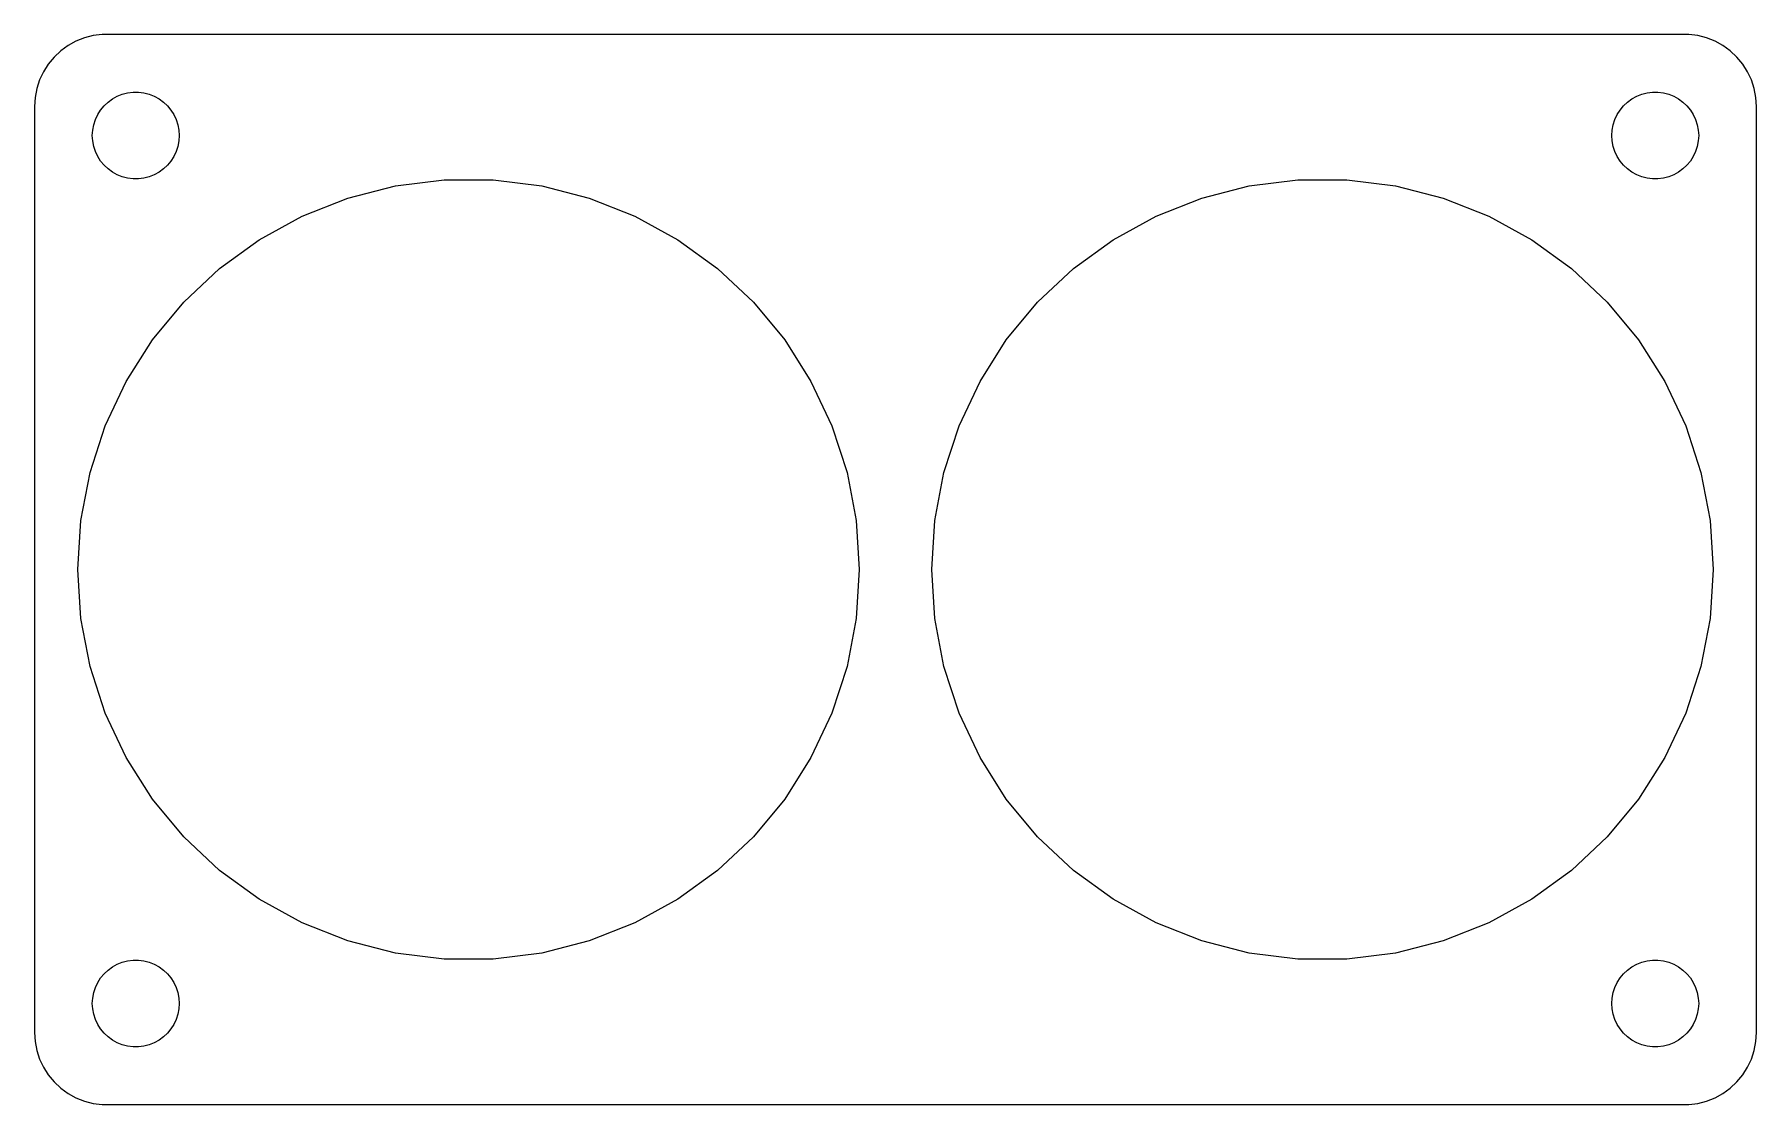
# Model space of a CAD drawing. Header units: metres. Extents: x -60 to 60, y -37 to 37.
import ezdxf

# ---------------------------------------------------------------- set-up
doc = ezdxf.new("R2010")
doc.units = ezdxf.units.M

msp = doc.modelspace()

# ---------------------------------------------------------------- linework, layer by layer
for p, q in [((-55.4369, 36.9114), (-56.0451, 36.7553)), ((-54.8139, 36.9901), (-55.4369, 36.9114)), ((54.8139, 36.9901), (-54.8139, 36.9901)), ((55.4369, 36.9114), (54.8139, 36.9901)), ((56.0451, 36.7553), (55.4369, 36.9114)), ((-57.6871, 35.8526), (-58.1448, 35.4227)), ((-57.1791, 36.2216), (-57.6871, 35.8526)), ((-56.6289, 36.5241), (-57.1791, 36.2216)), ((-56.0451, 36.7553), (-56.6289, 36.5241)), ((56.6289, 36.5241), (56.0451, 36.7553)), ((57.1791, 36.2216), (56.6289, 36.5241)), ((57.6871, 35.8526), (57.1791, 36.2216)), ((58.1448, 35.4227), (57.6871, 35.8526)), ((-58.5451, 34.9389), (-58.8815, 34.4088)), ((-58.1448, 35.4227), (-58.5451, 34.9389)), ((58.5451, 34.9389), (58.1448, 35.4227)), ((58.8815, 34.4088), (58.5451, 34.9389)), ((-59.1489, 33.8406), (-59.3429, 33.2434)), ((-58.8815, 34.4088), (-59.1489, 33.8406)), ((59.1489, 33.8406), (58.8815, 34.4088)), ((59.3429, 33.2434), (59.1489, 33.8406)), ((-59.4606, 32.6267), (-59.5, 32)), ((-59.3429, 33.2434), (-59.4606, 32.6267)), ((-54.6869, 32.0536), (-54.4123, 32.3115)), ((-54.4123, 32.3115), (-54.1075, 32.533)), ((-54.1075, 32.533), (-53.7773, 32.7145)), ((-53.7773, 32.7145), (-53.427, 32.8532)), ((-53.427, 32.8532), (-53.0621, 32.9469)), ((-53.0621, 32.9469), (-52.6884, 32.9941)), ((-52.6884, 32.9941), (-52.3116, 32.9941)), ((-52.3116, 32.9941), (-51.9379, 32.9469)), ((-51.9379, 32.9469), (-51.5729, 32.8532)), ((-51.5729, 32.8532), (-51.2227, 32.7145)), ((-51.2227, 32.7145), (-50.8925, 32.533)), ((-50.8925, 32.533), (-50.5877, 32.3115)), ((-50.5877, 32.3115), (-50.3131, 32.0536)), ((50.3131, 32.0536), (50.5877, 32.3115)), ((50.5877, 32.3115), (50.8925, 32.533)), ((50.8925, 32.533), (51.2227, 32.7145)), ((51.2227, 32.7145), (51.5729, 32.8532)), ((51.5729, 32.8532), (51.9379, 32.9469)), ((51.9379, 32.9469), (52.3116, 32.9941)), ((52.3116, 32.9941), (52.6884, 32.9941)), ((52.6884, 32.9941), (53.0621, 32.9469)), ((53.0621, 32.9469), (53.427, 32.8532)), ((53.427, 32.8532), (53.7773, 32.7145)), ((53.7773, 32.7145), (54.1075, 32.533)), ((54.1075, 32.533), (54.4123, 32.3115)), ((54.4123, 32.3115), (54.6869, 32.0536)), ((59.4606, 32.6267), (59.3429, 33.2434)), ((59.5, 32), (59.4606, 32.6267)), ((-59.5, 32), (-59.5, -32)), ((-55.4057, 30.7461), (-55.2893, 31.1044)), ((-55.2893, 31.1044), (-55.1289, 31.4453)), ((-55.1289, 31.4453), (-54.927, 31.7634)), ((-54.927, 31.7634), (-54.6869, 32.0536)), ((-50.3131, 32.0536), (-50.0729, 31.7634)), ((-50.0729, 31.7634), (-49.8711, 31.4453)), ((-49.8711, 31.4453), (-49.7107, 31.1044)), ((-49.7107, 31.1044), (-49.5942, 30.7461)), ((49.5942, 30.7461), (49.7107, 31.1044)), ((49.7107, 31.1044), (49.8711, 31.4453)), ((49.8711, 31.4453), (50.0729, 31.7634)), ((50.0729, 31.7634), (50.3131, 32.0536)), ((54.6869, 32.0536), (54.927, 31.7634)), ((54.927, 31.7634), (55.1289, 31.4453)), ((55.1289, 31.4453), (55.2893, 31.1044)), ((55.2893, 31.1044), (55.4057, 30.7461)), ((59.5, -32), (59.5, 32)), ((-55.5, 30), (-55.4763, 30.376)), ((-55.4763, 29.624), (-55.5, 30)), ((-55.4763, 30.376), (-55.4057, 30.7461)), ((-49.5942, 30.7461), (-49.5237, 30.376)), ((-49.5237, 30.376), (-49.5, 30)), ((-49.5, 30), (-49.5237, 29.624)), ((49.5, 30), (49.5237, 30.376)), ((49.5237, 29.624), (49.5, 30)), ((49.5237, 30.376), (49.5942, 30.7461)), ((55.4057, 30.7461), (55.4763, 30.376)), ((55.4763, 30.376), (55.5, 30)), ((55.5, 30), (55.4763, 29.624)), ((-55.4057, 29.2539), (-55.4763, 29.624)), ((-55.2893, 28.8956), (-55.4057, 29.2539)), ((-55.1289, 28.5547), (-55.2893, 28.8956)), ((-49.7107, 28.8956), (-49.8711, 28.5547)), ((-49.5942, 29.2539), (-49.7107, 28.8956)), ((-49.5237, 29.624), (-49.5942, 29.2539)), ((49.5942, 29.2539), (49.5237, 29.624)), ((49.7107, 28.8956), (49.5942, 29.2539)), ((49.8711, 28.5547), (49.7107, 28.8956)), ((55.2893, 28.8956), (55.1289, 28.5547)), ((55.4057, 29.2539), (55.2893, 28.8956)), ((55.4763, 29.624), (55.4057, 29.2539)), ((-54.927, 28.2366), (-55.1289, 28.5547)), ((-54.6869, 27.9464), (-54.927, 28.2366)), ((-54.4123, 27.6884), (-54.6869, 27.9464)), ((-54.1075, 27.467), (-54.4123, 27.6884)), ((-53.7773, 27.2855), (-54.1075, 27.467)), ((-50.8925, 27.467), (-51.2227, 27.2855)), ((-50.5877, 27.6884), (-50.8925, 27.467)), ((-50.3131, 27.9464), (-50.5877, 27.6884)), ((-50.0729, 28.2366), (-50.3131, 27.9464)), ((-49.8711, 28.5547), (-50.0729, 28.2366)), ((50.0729, 28.2366), (49.8711, 28.5547)), ((50.3131, 27.9464), (50.0729, 28.2366)), ((50.5877, 27.6884), (50.3131, 27.9464)), ((50.8925, 27.467), (50.5877, 27.6884)), ((51.2227, 27.2855), (50.8925, 27.467)), ((54.1075, 27.467), (53.7773, 27.2855)), ((54.4123, 27.6884), (54.1075, 27.467)), ((54.6869, 27.9464), (54.4123, 27.6884)), ((54.927, 28.2366), (54.6869, 27.9464)), ((55.1289, 28.5547), (54.927, 28.2366)), ((-53.427, 27.1468), (-53.7773, 27.2855)), ((-53.0621, 27.0531), (-53.427, 27.1468)), ((-52.6884, 27.0059), (-53.0621, 27.0531)), ((-52.3116, 27.0059), (-52.6884, 27.0059)), ((-51.9379, 27.0531), (-52.3116, 27.0059)), ((-51.5729, 27.1468), (-51.9379, 27.0531)), ((-51.2227, 27.2855), (-51.5729, 27.1468)), ((-37.8435, 25.6785), (-34.5593, 26.5217)), ((-34.5593, 26.5217), (-31.1953, 26.9467)), ((-31.1953, 26.9467), (-27.8046, 26.9467)), ((-27.8046, 26.9467), (-24.4407, 26.5217)), ((-24.4407, 26.5217), (-21.1565, 25.6785)), ((21.1565, 25.6785), (24.4407, 26.5217)), ((24.4407, 26.5217), (27.8046, 26.9467)), ((27.8046, 26.9467), (31.1953, 26.9467)), ((31.1953, 26.9467), (34.5593, 26.5217)), ((34.5593, 26.5217), (37.8435, 25.6785)), ((51.5729, 27.1468), (51.2227, 27.2855)), ((51.9379, 27.0531), (51.5729, 27.1468)), ((52.3116, 27.0059), (51.9379, 27.0531)), ((52.6884, 27.0059), (52.3116, 27.0059)), ((53.0621, 27.0531), (52.6884, 27.0059)), ((53.427, 27.1468), (53.0621, 27.0531)), ((53.7773, 27.2855), (53.427, 27.1468)), ((-40.996, 24.4303), (-37.8435, 25.6785)), ((-21.1565, 25.6785), (-18.004, 24.4303)), ((18.004, 24.4303), (21.1565, 25.6785)), ((37.8435, 25.6785), (40.996, 24.4303)), ((-43.9673, 22.7968), (-40.996, 24.4303)), ((-18.004, 24.4303), (-15.0327, 22.7968)), ((15.0327, 22.7968), (18.004, 24.4303)), ((40.996, 24.4303), (43.9673, 22.7968)), ((-46.7104, 20.8038), (-43.9673, 22.7968)), ((-15.0327, 22.7968), (-12.2896, 20.8038)), ((12.2896, 20.8038), (15.0327, 22.7968)), ((43.9673, 22.7968), (46.7104, 20.8038)), ((-49.1821, 18.4828), (-46.7104, 20.8038)), ((-12.2896, 20.8038), (-9.81784, 18.4828)), ((9.81784, 18.4828), (12.2896, 20.8038)), ((46.7104, 20.8038), (49.1821, 18.4828)), ((-51.3435, 15.8702), (-49.1821, 18.4828)), ((-9.81784, 18.4828), (-7.65654, 15.8702)), ((7.65654, 15.8702), (9.81784, 18.4828)), ((49.1821, 18.4828), (51.3435, 15.8702)), ((-53.1603, 13.0073), (-51.3435, 15.8702)), ((-7.65654, 15.8702), (-5.83971, 13.0073)), ((5.83971, 13.0073), (7.65654, 15.8702)), ((51.3435, 15.8702), (53.1603, 13.0073)), ((-54.604, 9.93936), (-53.1603, 13.0073)), ((-5.83971, 13.0073), (-4.39603, 9.93936)), ((4.39603, 9.93936), (5.83971, 13.0073)), ((53.1603, 13.0073), (54.604, 9.93936)), ((-55.6517, 6.71461), (-54.604, 9.93936)), ((-4.39603, 9.93936), (-3.34825, 6.71461)), ((3.34825, 6.71461), (4.39603, 9.93936)), ((54.604, 9.93936), (55.6517, 6.71461)), ((-56.2871, 3.38399), (-55.6517, 6.71461)), ((-3.34825, 6.71461), (-2.71289, 3.38399)), ((2.71289, 3.38399), (3.34825, 6.71461)), ((55.6517, 6.71461), (56.2871, 3.38399)), ((-56.5, 0), (-56.2871, 3.38399)), ((-2.71289, 3.38399), (-2.5, 0)), ((2.5, 0), (2.71289, 3.38399)), ((56.2871, 3.38399), (56.5, 0)), ((-56.2871, -3.38399), (-56.5, 0)), ((-2.5, 0), (-2.71289, -3.38399)), ((2.71289, -3.38399), (2.5, 0)), ((56.5, 0), (56.2871, -3.38399)), ((-55.6517, -6.71461), (-56.2871, -3.38399)), ((-2.71289, -3.38399), (-3.34825, -6.71461)), ((3.34825, -6.71461), (2.71289, -3.38399)), ((56.2871, -3.38399), (55.6517, -6.71461)), ((-54.604, -9.93936), (-55.6517, -6.71461)), ((-3.34825, -6.71461), (-4.39603, -9.93936)), ((4.39603, -9.93936), (3.34825, -6.71461)), ((55.6517, -6.71461), (54.604, -9.93936)), ((-53.1603, -13.0073), (-54.604, -9.93936)), ((-4.39603, -9.93936), (-5.83971, -13.0073)), ((5.83971, -13.0073), (4.39603, -9.93936)), ((54.604, -9.93936), (53.1603, -13.0073)), ((-51.3435, -15.8702), (-53.1603, -13.0073)), ((-5.83971, -13.0073), (-7.65654, -15.8702)), ((7.65654, -15.8702), (5.83971, -13.0073)), ((53.1603, -13.0073), (51.3435, -15.8702)), ((-49.1821, -18.4828), (-51.3435, -15.8702)), ((-7.65654, -15.8702), (-9.81784, -18.4828)), ((9.81784, -18.4828), (7.65654, -15.8702)), ((51.3435, -15.8702), (49.1821, -18.4828)), ((-46.7104, -20.8038), (-49.1821, -18.4828)), ((-9.81784, -18.4828), (-12.2896, -20.8038)), ((12.2896, -20.8038), (9.81784, -18.4828)), ((49.1821, -18.4828), (46.7104, -20.8038)), ((-43.9673, -22.7968), (-46.7104, -20.8038)), ((-12.2896, -20.8038), (-15.0327, -22.7968)), ((15.0327, -22.7968), (12.2896, -20.8038)), ((46.7104, -20.8038), (43.9673, -22.7968)), ((-40.996, -24.4303), (-43.9673, -22.7968)), ((-15.0327, -22.7968), (-18.004, -24.4303)), ((18.004, -24.4303), (15.0327, -22.7968)), ((43.9673, -22.7968), (40.996, -24.4303)), ((-37.8435, -25.6785), (-40.996, -24.4303)), ((-18.004, -24.4303), (-21.1565, -25.6785)), ((21.1565, -25.6785), (18.004, -24.4303)), ((40.996, -24.4303), (37.8435, -25.6785)), ((-34.5593, -26.5217), (-37.8435, -25.6785)), ((-21.1565, -25.6785), (-24.4407, -26.5217)), ((24.4407, -26.5217), (21.1565, -25.6785)), ((37.8435, -25.6785), (34.5593, -26.5217)), ((-54.1075, -27.467), (-53.7773, -27.2855)), ((-53.7773, -27.2855), (-53.427, -27.1468)), ((-53.427, -27.1468), (-53.0621, -27.0531)), ((-53.0621, -27.0531), (-52.6884, -27.0059)), ((-52.6884, -27.0059), (-52.3116, -27.0059)), ((-52.3116, -27.0059), (-51.9379, -27.0531)), ((-51.9379, -27.0531), (-51.5729, -27.1468)), ((-51.5729, -27.1468), (-51.2227, -27.2855)), ((-51.2227, -27.2855), (-50.8925, -27.467)), ((-31.1953, -26.9467), (-34.5593, -26.5217)), ((-27.8046, -26.9467), (-31.1953, -26.9467)), ((-24.4407, -26.5217), (-27.8046, -26.9467)), ((27.8046, -26.9467), (24.4407, -26.5217)), ((31.1953, -26.9467), (27.8046, -26.9467)), ((34.5593, -26.5217), (31.1953, -26.9467)), ((50.8925, -27.467), (51.2227, -27.2855)), ((51.2227, -27.2855), (51.5729, -27.1468)), ((51.5729, -27.1468), (51.9379, -27.0531)), ((51.9379, -27.0531), (52.3116, -27.0059)), ((52.3116, -27.0059), (52.6884, -27.0059)), ((52.6884, -27.0059), (53.0621, -27.0531)), ((53.0621, -27.0531), (53.427, -27.1468)), ((53.427, -27.1468), (53.7773, -27.2855)), ((53.7773, -27.2855), (54.1075, -27.467)), ((-55.2893, -28.8956), (-55.1289, -28.5547)), ((-55.1289, -28.5547), (-54.927, -28.2366)), ((-54.927, -28.2366), (-54.6869, -27.9464)), ((-54.6869, -27.9464), (-54.4123, -27.6884)), ((-54.4123, -27.6884), (-54.1075, -27.467)), ((-50.8925, -27.467), (-50.5877, -27.6884)), ((-50.5877, -27.6884), (-50.3131, -27.9464)), ((-50.3131, -27.9464), (-50.0729, -28.2366)), ((-50.0729, -28.2366), (-49.8711, -28.5547)), ((-49.8711, -28.5547), (-49.7107, -28.8956)), ((49.7107, -28.8956), (49.8711, -28.5547)), ((49.8711, -28.5547), (50.0729, -28.2366)), ((50.0729, -28.2366), (50.3131, -27.9464)), ((50.3131, -27.9464), (50.5877, -27.6884)), ((50.5877, -27.6884), (50.8925, -27.467)), ((54.1075, -27.467), (54.4123, -27.6884)), ((54.4123, -27.6884), (54.6869, -27.9464)), ((54.6869, -27.9464), (54.927, -28.2366)), ((54.927, -28.2366), (55.1289, -28.5547)), ((55.1289, -28.5547), (55.2893, -28.8956)), ((-55.5, -30), (-55.4763, -29.624)), ((-55.4763, -29.624), (-55.4057, -29.2539)), ((-55.4057, -29.2539), (-55.2893, -28.8956)), ((-49.7107, -28.8956), (-49.5942, -29.2539)), ((-49.5942, -29.2539), (-49.5237, -29.624)), ((-49.5237, -29.624), (-49.5, -30)), ((49.5, -30), (49.5237, -29.624)), ((49.5237, -29.624), (49.5942, -29.2539)), ((49.5942, -29.2539), (49.7107, -28.8956)), ((55.2893, -28.8956), (55.4057, -29.2539)), ((55.4057, -29.2539), (55.4763, -29.624)), ((55.4763, -29.624), (55.5, -30)), ((-55.4763, -30.376), (-55.5, -30)), ((-55.4057, -30.7461), (-55.4763, -30.376)), ((-55.2893, -31.1044), (-55.4057, -30.7461)), ((-49.5942, -30.7461), (-49.7107, -31.1044)), ((-49.5237, -30.376), (-49.5942, -30.7461)), ((-49.5, -30), (-49.5237, -30.376)), ((49.5237, -30.376), (49.5, -30)), ((49.5942, -30.7461), (49.5237, -30.376)), ((49.7107, -31.1044), (49.5942, -30.7461)), ((55.4057, -30.7461), (55.2893, -31.1044)), ((55.4763, -30.376), (55.4057, -30.7461)), ((55.5, -30), (55.4763, -30.376)), ((-59.5, -32), (-59.4606, -32.6267)), ((-55.1289, -31.4453), (-55.2893, -31.1044)), ((-54.927, -31.7634), (-55.1289, -31.4453)), ((-54.6869, -32.0536), (-54.927, -31.7634)), ((-54.4123, -32.3115), (-54.6869, -32.0536)), ((-50.3131, -32.0536), (-50.5877, -32.3115)), ((-50.0729, -31.7634), (-50.3131, -32.0536)), ((-49.8711, -31.4453), (-50.0729, -31.7634)), ((-49.7107, -31.1044), (-49.8711, -31.4453)), ((49.8711, -31.4453), (49.7107, -31.1044)), ((50.0729, -31.7634), (49.8711, -31.4453)), ((50.3131, -32.0536), (50.0729, -31.7634)), ((50.5877, -32.3115), (50.3131, -32.0536)), ((54.6869, -32.0536), (54.4123, -32.3115)), ((54.927, -31.7634), (54.6869, -32.0536)), ((55.1289, -31.4453), (54.927, -31.7634)), ((55.2893, -31.1044), (55.1289, -31.4453)), ((59.4606, -32.6267), (59.5, -32)), ((-59.4606, -32.6267), (-59.3429, -33.2434)), ((-59.3429, -33.2434), (-59.1489, -33.8406)), ((-54.1075, -32.533), (-54.4123, -32.3115)), ((-53.7773, -32.7145), (-54.1075, -32.533)), ((-53.427, -32.8532), (-53.7773, -32.7145)), ((-53.0621, -32.9469), (-53.427, -32.8532)), ((-52.6884, -32.9941), (-53.0621, -32.9469)), ((-52.3116, -32.9941), (-52.6884, -32.9941)), ((-51.9379, -32.9469), (-52.3116, -32.9941)), ((-51.5729, -32.8532), (-51.9379, -32.9469)), ((-51.2227, -32.7145), (-51.5729, -32.8532)), ((-50.8925, -32.533), (-51.2227, -32.7145)), ((-50.5877, -32.3115), (-50.8925, -32.533)), ((50.8925, -32.533), (50.5877, -32.3115)), ((51.2227, -32.7145), (50.8925, -32.533)), ((51.5729, -32.8532), (51.2227, -32.7145)), ((51.9379, -32.9469), (51.5729, -32.8532)), ((52.3116, -32.9941), (51.9379, -32.9469)), ((52.6884, -32.9941), (52.3116, -32.9941)), ((53.0621, -32.9469), (52.6884, -32.9941)), ((53.427, -32.8532), (53.0621, -32.9469)), ((53.7773, -32.7145), (53.427, -32.8532)), ((54.1075, -32.533), (53.7773, -32.7145)), ((54.4123, -32.3115), (54.1075, -32.533)), ((59.1489, -33.8406), (59.3429, -33.2434)), ((59.3429, -33.2434), (59.4606, -32.6267)), ((-59.1489, -33.8406), (-58.8815, -34.4088)), ((-58.8815, -34.4088), (-58.5451, -34.9389)), ((58.5451, -34.9389), (58.8815, -34.4088)), ((58.8815, -34.4088), (59.1489, -33.8406)), ((-58.5451, -34.9389), (-58.1448, -35.4227)), ((-58.1448, -35.4227), (-57.6871, -35.8526)), ((57.6871, -35.8526), (58.1448, -35.4227)), ((58.1448, -35.4227), (58.5451, -34.9389)), ((-57.6871, -35.8526), (-57.1791, -36.2216)), ((-57.1791, -36.2216), (-56.6289, -36.5241)), ((-56.6289, -36.5241), (-56.0451, -36.7553)), ((-56.0451, -36.7553), (-55.4369, -36.9114)), ((55.4369, -36.9114), (56.0451, -36.7553)), ((56.0451, -36.7553), (56.6289, -36.5241)), ((56.6289, -36.5241), (57.1791, -36.2216)), ((57.1791, -36.2216), (57.6871, -35.8526)), ((-55.4369, -36.9114), (-54.8139, -36.9901)), ((-54.8139, -36.9901), (54.8139, -36.9901)), ((54.8139, -36.9901), (55.4369, -36.9114))]:
    msp.add_line(p, q)

doc.saveas('drawing.dxf')
